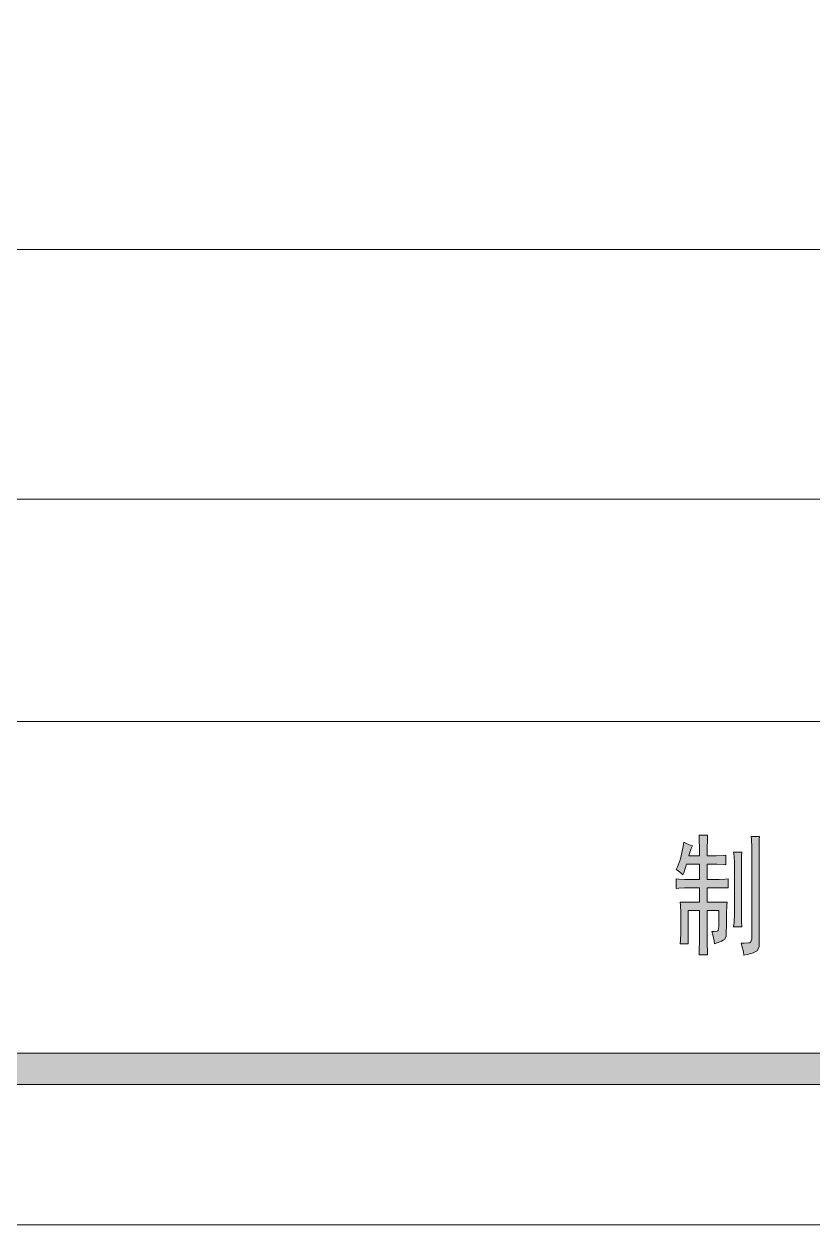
# Model space of a CAD drawing. Header units: millimetres. Extents: x 0 to 207, y 0 to 293.
# Drawn here: x 75.91 to 100.83, y 0 to 37.91 of the extents above; entities that cross this region are included whole.
import ezdxf

# ---------------------------------------------------------------- set-up
doc = ezdxf.new("R2010")
doc.units = ezdxf.units.MM

msp = doc.modelspace()

# ---------------------------------------------------------------- hatches: boundary and pattern name
h = msp.add_hatch(color=0)
h.dxf.hatch_style = 2
h.paths.add_polyline_path([(97.024472, 11.966222), (96.989194, 11.885083), (96.93275, 11.726333), (96.908056, 11.65225), (97.246722, 11.65225), (97.246722, 11.860389), (97.239667, 12.184944), (97.236139, 12.301361), (97.500722, 12.301361), (97.497194, 12.192), (97.490139, 11.867444), (97.490139, 11.65225), (97.663, 11.65225), (97.779417, 11.65225), (97.991083, 11.659306), (98.082806, 11.669889), (98.082806, 11.370028), (98.001667, 11.377083), (97.797056, 11.387667), (97.677111, 11.387667), (97.490139, 11.387667), (97.490139, 10.904361), (97.779417, 10.904361), (97.867611, 10.904361), (98.054583, 10.914944), (98.153361, 10.922), (98.153361, 10.639778), (97.490139, 10.639778), (97.490139, 10.19175), (98.118083, 10.19175), (98.111028, 10.092972), (98.103972, 9.817806), (98.100444, 9.641417), (98.096917, 9.468556), (98.093389, 9.232194), (98.089861, 9.168694), (98.086333, 9.108722), (98.036944, 9.017), (97.991083, 8.988778), (97.941694, 8.957028), (97.811167, 8.904111), (97.722972, 8.879417), (97.712389, 8.971139), (97.670056, 9.161639), (97.641833, 9.260417), (97.715917, 9.260417), (97.811167, 9.274528), (97.828806, 9.285111), (97.842917, 9.299222), (97.860556, 9.426222), (97.860556, 9.542639), (97.860556, 9.923639), (97.490139, 9.923639), (97.490139, 9.013472), (97.490139, 8.872361), (97.497194, 8.628944), (97.500722, 8.530167), (97.236139, 8.530167), (97.239667, 8.688917), (97.246722, 8.928806), (97.246722, 9.013472), (97.246722, 9.923639), (96.886889, 9.923639), (96.886889, 8.879417), (96.639944, 8.879417), (96.647, 8.988778), (96.654056, 9.211028), (96.654056, 9.327444), (96.654056, 9.694333), (96.654056, 9.849556), (96.647, 10.100028), (96.639944, 10.19175), (97.246722, 10.19175), (97.246722, 10.639778), (96.872778, 10.639778), (96.770472, 10.639778), (96.590556, 10.632722), (96.512944, 10.622139), (96.512944, 10.922), (96.590556, 10.914944), (96.770472, 10.904361), (96.872778, 10.904361), (97.246722, 10.904361), (97.246722, 11.387667), (96.841028, 11.387667), (96.809278, 11.285361), (96.752833, 11.119556), (96.724611, 11.056056), (96.671694, 11.105444), (96.565861, 11.186583), (96.512944, 11.221861), (96.555278, 11.303), (96.625833, 11.4935), (96.654056, 11.602861), (96.682278, 11.708694), (96.735194, 11.952111), (96.756361, 12.082639), (96.816333, 12.050889), (96.950389, 11.990917)])
h = msp.add_hatch(color=0)
h.dxf.hatch_style = 2
h.paths.add_polyline_path([(99.141139, 12.266083), (99.134083, 12.184944), (99.130556, 11.941528), (99.130556, 11.786306), (99.130556, 8.911167), (99.130556, 8.79475), (99.067056, 8.650111), (99.007083, 8.621889), (98.947111, 8.593667), (98.767194, 8.537222), (98.650778, 8.512528), (98.636667, 8.621889), (98.587278, 8.812389), (98.559056, 8.897056), (98.657833, 8.897056), (98.791889, 8.904111), (98.827167, 8.911167), (98.862444, 8.92175), (98.897722, 9.027583), (98.897722, 9.129889), (98.897722, 11.786306), (98.897722, 11.927417), (98.890667, 12.167306), (98.883611, 12.266083)])
h = msp.add_hatch(color=0)
h.dxf.hatch_style = 2
h.paths.add_polyline_path([(98.58375, 11.768667), (98.576694, 11.65225), (98.569639, 11.444111), (98.569639, 11.352389), (98.569639, 9.976556), (98.569639, 9.860139), (98.576694, 9.577917), (98.58375, 9.412111), (98.326222, 9.412111), (98.340333, 9.553222), (98.350917, 9.835444), (98.350917, 9.976556), (98.350917, 11.352389), (98.350917, 11.437056), (98.340333, 11.645194), (98.326222, 11.768667)])
h = msp.add_hatch(color=0)
h.dxf.hatch_style = 2
h.paths.add_polyline_path([(24.140583, 4.434417), (25.124833, 5.418667), (201.499611, 5.418667), (202.483861, 4.434417)])

# ---------------------------------------------------------------- linework, layer by layer
at = {"color": 0, "lineweight": 0}
for points in [[(0, 0), (206.918278, 0), (206.918278, 292.643278), (0, 292.643278)], [(97.024472, 11.966222), (96.989194, 11.885083), (96.93275, 11.726333), (96.908056, 11.65225), (97.246722, 11.65225), (97.246722, 11.860389), (97.239667, 12.184944), (97.236139, 12.301361), (97.500722, 12.301361), (97.497194, 12.192), (97.490139, 11.867444), (97.490139, 11.65225), (97.663, 11.65225), (97.779417, 11.65225), (97.991083, 11.659306), (98.082806, 11.669889), (98.082806, 11.370028), (98.001667, 11.377083), (97.797056, 11.387667), (97.677111, 11.387667), (97.490139, 11.387667), (97.490139, 10.904361), (97.779417, 10.904361), (97.867611, 10.904361), (98.054583, 10.914944), (98.153361, 10.922), (98.153361, 10.639778), (97.490139, 10.639778), (97.490139, 10.19175), (98.118083, 10.19175), (98.111028, 10.092972), (98.103972, 9.817806), (98.100444, 9.641417), (98.096917, 9.468556), (98.093389, 9.232194), (98.089861, 9.168694), (98.086333, 9.108722), (98.036944, 9.017), (97.991083, 8.988778), (97.941694, 8.957028), (97.811167, 8.904111), (97.722972, 8.879417), (97.712389, 8.971139), (97.670056, 9.161639), (97.641833, 9.260417), (97.715917, 9.260417), (97.811167, 9.274528), (97.828806, 9.285111), (97.842917, 9.299222), (97.860556, 9.426222), (97.860556, 9.542639), (97.860556, 9.923639), (97.490139, 9.923639), (97.490139, 9.013472), (97.490139, 8.872361), (97.497194, 8.628944), (97.500722, 8.530167), (97.236139, 8.530167), (97.239667, 8.688917), (97.246722, 8.928806), (97.246722, 9.013472), (97.246722, 9.923639), (96.886889, 9.923639), (96.886889, 8.879417), (96.639944, 8.879417), (96.647, 8.988778), (96.654056, 9.211028), (96.654056, 9.327444), (96.654056, 9.694333), (96.654056, 9.849556), (96.647, 10.100028), (96.639944, 10.19175), (97.246722, 10.19175), (97.246722, 10.639778), (96.872778, 10.639778), (96.770472, 10.639778), (96.590556, 10.632722), (96.512944, 10.622139), (96.512944, 10.922), (96.590556, 10.914944), (96.770472, 10.904361), (96.872778, 10.904361), (97.246722, 10.904361), (97.246722, 11.387667), (96.841028, 11.387667), (96.809278, 11.285361), (96.752833, 11.119556), (96.724611, 11.056056), (96.671694, 11.105444), (96.565861, 11.186583), (96.512944, 11.221861), (96.555278, 11.303), (96.625833, 11.4935), (96.654056, 11.602861), (96.682278, 11.708694), (96.735194, 11.952111), (96.756361, 12.082639), (96.816333, 12.050889), (96.950389, 11.990917)], [(99.141139, 12.266083), (99.134083, 12.184944), (99.130556, 11.941528), (99.130556, 11.786306), (99.130556, 8.911167), (99.130556, 8.79475), (99.067056, 8.650111), (99.007083, 8.621889), (98.947111, 8.593667), (98.767194, 8.537222), (98.650778, 8.512528), (98.636667, 8.621889), (98.587278, 8.812389), (98.559056, 8.897056), (98.657833, 8.897056), (98.791889, 8.904111), (98.827167, 8.911167), (98.862444, 8.92175), (98.897722, 9.027583), (98.897722, 9.129889), (98.897722, 11.786306), (98.897722, 11.927417), (98.890667, 12.167306), (98.883611, 12.266083)], [(98.58375, 11.768667), (98.576694, 11.65225), (98.569639, 11.444111), (98.569639, 11.352389), (98.569639, 9.976556), (98.569639, 9.860139), (98.576694, 9.577917), (98.58375, 9.412111), (98.326222, 9.412111), (98.340333, 9.553222), (98.350917, 9.835444), (98.350917, 9.976556), (98.350917, 11.352389), (98.350917, 11.437056), (98.340333, 11.645194), (98.326222, 11.768667)], [(24.140583, 4.434417), (25.124833, 5.418667), (201.499611, 5.418667), (202.483861, 4.434417)]]:
    msp.add_lwpolyline(points, close=True, dxfattribs=at)
for points in [[(25.124833, 30.790444), (201.9935, 30.790444)], [(24.634472, 22.909389), (201.9935, 22.909389)], [(24.634472, 15.889111), (201.9935, 15.889111)]]:
    msp.add_lwpolyline(points, dxfattribs=at)

doc.saveas('drawing.dxf')
